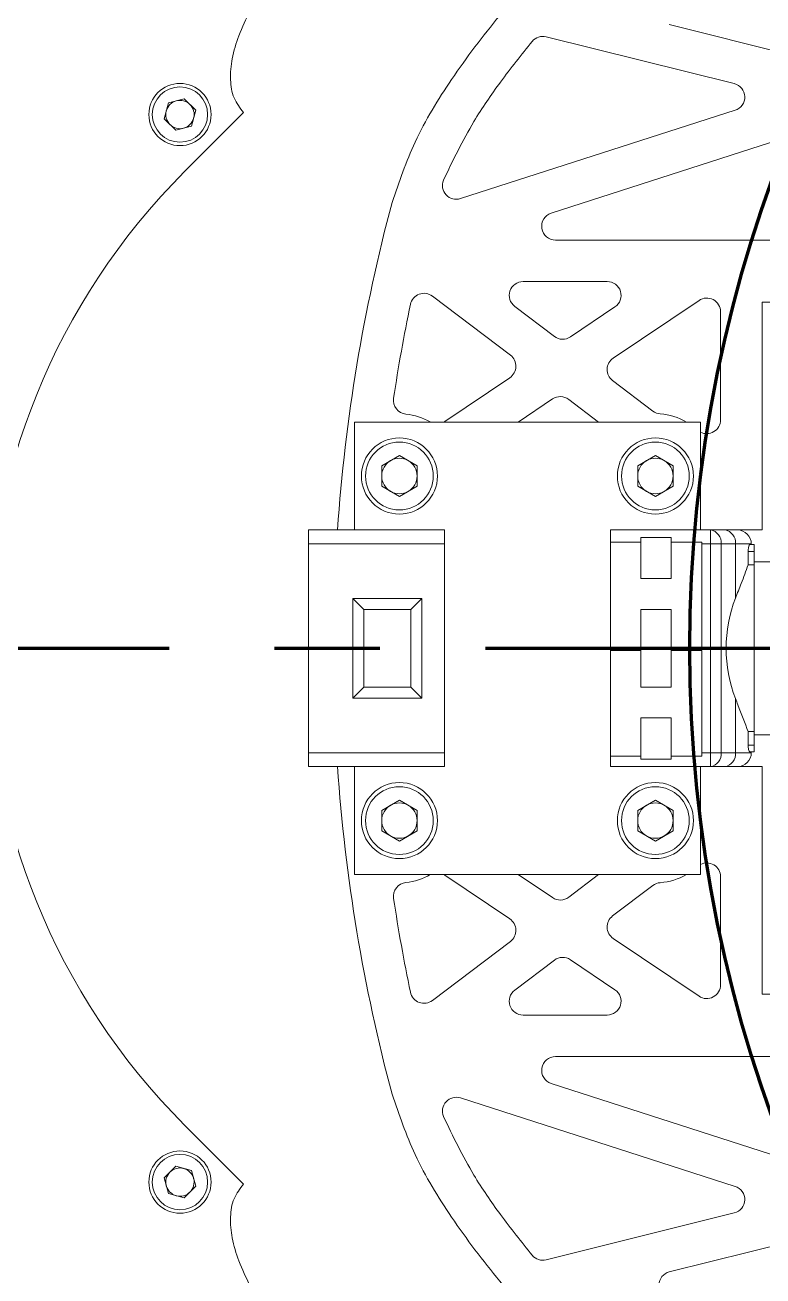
# Model space of a CAD drawing. Header units: millimetres. Extents: x 293 to 902, y 110 to 719.
# Drawn here: x 645.8 to 699.1, y 369.3 to 459.7 of the extents above; entities that cross this region are included whole.
import ezdxf

# ---------------------------------------------------------------- set-up
doc = ezdxf.new("R2010")
doc.units = ezdxf.units.MM
doc.linetypes.add('CENTERX2', pattern=[20.32, 12.7, -2.54, 2.54, -2.54])

msp = doc.modelspace()

# ---------------------------------------------------------------- linework, layer by layer
at = {"color": 7, "linetype": 'Continuous', "lineweight": 15}
for p, q in [((692.355, 459.686), (705.791, 456.336)), ((683.461, 458.812), (697.053, 455.423)), ((655.85, 452.888), (656.156, 454.028)), ((656.156, 454.028), (657.297, 454.334)), ((658.131, 453.499), (657.297, 454.334)), ((655.85, 452.888), (656.685, 452.053)), ((657.344, 449.092), (661.587, 453.335)), ((657.826, 452.358), (658.131, 453.499)), ((677.264, 447.114), (697.117, 453.5)), ((657.826, 452.358), (656.685, 452.053)), ((683.824, 446.073), (703.012, 452.245)), ((701.025, 444.121), (684.13, 444.121)), ((687.871, 441.121), (681.788, 441.121)), ((680.87, 435.797), (675.231, 440.07)), ((688.304, 435.59), (694.501, 439.763)), ((703.521, 439.621), (699.06, 439.621)), ((699.06, 439.621), (699.06, 423.171)), ((684.046, 437.155), (681.184, 439.324)), ((685.209, 437.123), (688.429, 439.291)), ((696.06, 431.13), (696.06, 438.933)), ((676.138, 431.015), (680.825, 434.171)), ((691.171, 431.757), (688.259, 433.963)), ((681.443, 430.971), (683.92, 432.638)), ((687.241, 430.971), (685.083, 432.606)), ((669.599, 430.971), (669.599, 423.171)), ((669.599, 430.971), (694.599, 430.971)), ((676.065, 430.971), (676.138, 431.015)), ((694.599, 430.971), (694.599, 423.171)), ((672.849, 428.549), (671.569, 427.81)), ((672.849, 428.549), (674.129, 427.81)), ((691.349, 428.549), (690.069, 427.81)), ((691.349, 428.549), (692.629, 427.81)), ((671.569, 427.81), (671.569, 426.332)), ((674.129, 426.332), (674.129, 427.81)), ((690.069, 427.81), (690.069, 426.332)), ((692.629, 426.332), (692.629, 427.81)), ((672.849, 425.593), (671.569, 426.332)), ((674.129, 426.332), (672.849, 425.593)), ((691.349, 425.593), (690.069, 426.332)), ((692.629, 426.332), (691.349, 425.593)), ((666.279, 423.171), (669.599, 423.171)), ((669.599, 423.171), (676.099, 423.171)), ((676.099, 423.171), (676.099, 406.071)), ((688.099, 406.071), (688.099, 423.171)), ((688.099, 423.171), (694.599, 423.171)), ((694.599, 423.171), (695.328, 423.171)), ((695.328, 423.171), (696.362, 423.171)), ((697.279, 423.171), (699.06, 423.171)), ((666.279, 422.171), (666.279, 407.071)), ((688.099, 422.288), (690.299, 422.288)), ((690.299, 422.636), (692.499, 422.636)), ((690.299, 419.656), (690.299, 422.636)), ((690.299, 419.656), (690.299, 422.288)), ((692.499, 419.656), (692.499, 422.636)), ((694.699, 422.288), (692.499, 422.288)), ((692.499, 422.288), (692.499, 419.656)), ((694.699, 422.288), (694.699, 414.666)), ((695.328, 407.071), (695.328, 422.171)), ((696.099, 422.171), (696.099, 407.071)), ((697.132, 422.171), (696.099, 422.171)), ((697.132, 418.249), (697.132, 422.171)), ((698.279, 422.171), (698.279, 422.111)), ((698.049, 420.641), (698.049, 421.611)), ((698.049, 421.611), (698.479, 421.611)), ((698.178, 422.111), (698.479, 422.111)), ((698.479, 421.611), (698.479, 420.641)), ((698.049, 420.641), (698.479, 420.641)), ((700.479, 420.871), (698.479, 420.871)), ((692.499, 419.656), (690.299, 419.656)), ((669.479, 418.221), (669.479, 411.021)), ((670.279, 417.421), (669.479, 418.221)), ((669.479, 418.221), (674.479, 418.221)), ((673.679, 417.421), (674.479, 418.221)), ((674.479, 418.221), (674.479, 411.021)), ((670.279, 417.421), (670.279, 411.821)), ((673.679, 417.421), (670.279, 417.421)), ((673.679, 411.821), (673.679, 417.421)), ((690.299, 414.666), (690.299, 417.421)), ((692.499, 417.421), (690.299, 417.421)), ((690.299, 411.821), (690.299, 417.421)), ((692.499, 417.421), (692.499, 414.666)), ((692.499, 411.821), (692.499, 417.421)), ((688.099, 414.666), (690.299, 414.666)), ((688.099, 414.453), (690.299, 414.453)), ((690.299, 411.821), (690.299, 414.453)), ((694.699, 414.666), (692.499, 414.666)), ((694.699, 414.453), (692.499, 414.453)), ((692.499, 414.453), (692.499, 411.821)), ((694.699, 414.453), (694.699, 406.831)), ((670.279, 411.821), (669.479, 411.021)), ((670.279, 411.821), (673.679, 411.821)), ((673.679, 411.821), (674.479, 411.021)), ((692.499, 411.821), (690.299, 411.821)), ((669.479, 411.021), (674.479, 411.021)), ((697.132, 407.071), (697.132, 410.992)), ((692.499, 409.586), (690.299, 409.586)), ((690.299, 406.831), (690.299, 409.586)), ((690.299, 406.606), (690.299, 409.586)), ((692.499, 409.586), (692.499, 406.831)), ((692.499, 406.606), (692.499, 409.586)), ((698.049, 408.6), (698.479, 408.6)), ((698.049, 407.631), (698.049, 408.6)), ((698.479, 408.6), (698.479, 407.631)), ((698.479, 408.371), (700.479, 408.371)), ((688.099, 406.831), (690.299, 406.831)), ((694.699, 406.831), (692.499, 406.831)), ((696.099, 407.071), (697.132, 407.071)), ((698.049, 407.631), (698.479, 407.631)), ((698.178, 407.131), (698.479, 407.131)), ((698.279, 407.131), (698.279, 407.071)), ((669.599, 406.071), (666.279, 406.071)), ((669.599, 398.271), (669.599, 406.071)), ((669.599, 406.071), (676.099, 406.071)), ((688.099, 406.071), (694.599, 406.071)), ((690.299, 406.606), (692.499, 406.606)), ((694.599, 398.271), (694.599, 406.071)), ((695.328, 406.071), (694.599, 406.071)), ((696.362, 406.071), (695.328, 406.071)), ((699.06, 406.071), (697.279, 406.071)), ((699.06, 406.071), (699.06, 389.621)), ((672.849, 403.649), (671.569, 402.91)), ((672.849, 403.649), (674.129, 402.91)), ((691.349, 403.649), (690.069, 402.91)), ((691.349, 403.649), (692.629, 402.91)), ((671.569, 402.91), (671.569, 401.432)), ((674.129, 401.432), (674.129, 402.91)), ((690.069, 402.91), (690.069, 401.432)), ((692.629, 401.432), (692.629, 402.91)), ((672.849, 400.693), (671.569, 401.432)), ((674.129, 401.432), (672.849, 400.693)), ((691.349, 400.693), (690.069, 401.432)), ((692.629, 401.432), (691.349, 400.693)), ((669.599, 398.271), (694.599, 398.271)), ((676.065, 398.271), (676.138, 398.226)), ((676.138, 398.226), (680.825, 395.07)), ((681.443, 398.271), (683.92, 396.603)), ((687.241, 398.271), (685.083, 396.635)), ((696.06, 398.111), (696.06, 390.308)), ((691.171, 397.484), (688.259, 395.278)), ((680.87, 393.444), (675.231, 389.171)), ((688.304, 393.651), (694.501, 389.478)), ((684.046, 392.086), (681.184, 389.918)), ((685.209, 392.119), (688.429, 389.95)), ((703.521, 389.621), (699.06, 389.621)), ((687.871, 388.121), (681.788, 388.121)), ((701.025, 385.121), (684.13, 385.121)), ((683.824, 383.169), (703.012, 376.996)), ((677.264, 382.127), (697.117, 375.741)), ((661.587, 375.907), (657.344, 380.149)), ((656.685, 377.188), (655.85, 376.354)), ((656.685, 377.188), (657.826, 376.883)), ((656.156, 375.213), (655.85, 376.354)), ((657.826, 376.883), (658.131, 375.742)), ((656.156, 375.213), (657.297, 374.907)), ((657.297, 374.907), (658.131, 375.742)), ((683.461, 370.43), (697.053, 373.819)), ((692.355, 369.555), (705.791, 372.905))]:
    msp.add_line(p, q, dxfattribs=at)
at = {"color": 8, "linetype": 'Continuous', "lineweight": 15}
for p, q in [((676.099, 422.171), (666.279, 422.171)), ((695.328, 422.171), (694.699, 422.171)), ((666.279, 407.071), (676.099, 407.071)), ((694.699, 407.071), (695.328, 407.071))]:
    msp.add_line(p, q, dxfattribs=at)
at = {"color": 20, "linetype": 'CENTERX2', "lineweight": 158, "ltscale": 3}
msp.add_line((435.224, 414.635), (759.559, 414.635), dxfattribs=at)
at = {"color": 7, "linetype": 'Continuous', "lineweight": 15, "flags": 128}
for points in [[(666.279, 422.171), (666.279, 422.366), (666.279, 422.553), (666.279, 422.726), (666.279, 422.878), (666.279, 423.002), (666.279, 423.094), (666.279, 423.151), (666.279, 423.171)], [(695.328, 422.171), (695.328, 422.366), (695.328, 422.553), (695.328, 422.726), (695.328, 422.878), (695.328, 423.002), (695.328, 423.094), (695.328, 423.151), (695.328, 423.171)], [(696.362, 423.171), (696.57, 423.171), (696.754, 423.171), (696.912, 423.171), (697.042, 423.171), (697.145, 423.171), (697.219, 423.171), (697.264, 423.171), (697.279, 423.171)], [(696.099, 422.171), (696.024, 422.171), (695.941, 422.171), (695.851, 422.171), (695.754, 422.171), (695.652, 422.171), (695.546, 422.171), (695.438, 422.171), (695.328, 422.171)], [(698.279, 422.171), (698.26, 422.171), (698.204, 422.171), (698.112, 422.171), (697.983, 422.171), (697.82, 422.171), (697.622, 422.171), (697.393, 422.171), (697.132, 422.171)], [(698.479, 422.111), (698.479, 422.101), (698.479, 422.073), (698.479, 422.026), (698.479, 421.964), (698.479, 421.888), (698.479, 421.802), (698.479, 421.708), (698.479, 421.611)], [(698.479, 420.641), (698.479, 419.352), (698.479, 417.88), (698.479, 416.282), (698.479, 414.621), (698.479, 412.959), (698.479, 411.361), (698.479, 409.889), (698.479, 408.6)], [(666.279, 406.071), (666.279, 406.09), (666.279, 406.147), (666.279, 406.239), (666.279, 406.363), (666.279, 406.515), (666.279, 406.688), (666.279, 406.876), (666.279, 407.071)], [(696.099, 407.071), (696.024, 407.071), (695.941, 407.071), (695.851, 407.071), (695.754, 407.071), (695.652, 407.071), (695.546, 407.071), (695.438, 407.071), (695.328, 407.071)], [(695.328, 406.071), (695.328, 406.09), (695.328, 406.147), (695.328, 406.239), (695.328, 406.363), (695.328, 406.515), (695.328, 406.688), (695.328, 406.876), (695.328, 407.071)], [(697.132, 407.071), (697.393, 407.071), (697.622, 407.071), (697.82, 407.071), (697.983, 407.071), (698.112, 407.071), (698.204, 407.071), (698.26, 407.071), (698.279, 407.071)], [(698.479, 407.631), (698.479, 407.533), (698.479, 407.439), (698.479, 407.353), (698.479, 407.277), (698.479, 407.215), (698.479, 407.169), (698.479, 407.14), (698.479, 407.131)], [(697.279, 406.071), (697.264, 406.071), (697.219, 406.071), (697.145, 406.071), (697.042, 406.071), (696.912, 406.071), (696.754, 406.071), (696.57, 406.071), (696.362, 406.071)]]:
    msp.add_lwpolyline(points, dxfattribs=at)
at = {"color": 4, "lineweight": 100}
msp.add_circle((792.579, 414.621), 98.75, dxfattribs=at)
at = {"color": 7, "linetype": 'Continuous', "lineweight": 15}
for centre, radius in [((656.991, 453.193), 2.25), ((656.991, 453.193), 2), ((672.849, 427.071), 2.75), ((672.849, 427.071), 2.45), ((691.349, 427.071), 2.75), ((691.349, 427.071), 2.45), ((672.849, 402.171), 2.75), ((672.849, 402.171), 2.45), ((691.349, 402.171), 2.75), ((691.349, 402.171), 2.45), ((656.991, 376.048), 2.25), ((656.991, 376.048), 2)]:
    msp.add_circle(centre, radius, dxfattribs=at)
for centre, radius, start, end in [((683.219, 457.841), 1, 75.9996, 140.29393), ((696.811, 454.452), 1, 287.83235, 75.9996), ((656.991, 453.193), 1.023, 105, 165), ((656.991, 453.193), 1.023, 45, 105), ((656.991, 453.193), 1.023, 345, 45), ((656.991, 453.193), 1.023, 165, 225), ((656.991, 453.193), 1.023, 285, 345), ((656.991, 453.193), 1.023, 225, 285), ((691.816, 414.621), 48.75, 135, 225), ((676.958, 448.066), 1, 157.61093, 287.83235), ((792.579, 414.621), 124.5, 165, 176.06213), ((684.13, 445.121), 1, 107.83235, 270), ((674.627, 439.273), 1, 52.84933, 168.19478), ((681.788, 440.121), 1, 90, 232.84933), ((687.871, 440.121), 1, 303.95337, 90), ((792.579, 414.621), 121.5, 168.19478, 171.44742), ((695.06, 438.933), 1, 0, 123.95337), ((684.65, 437.952), 1, 232.84933, 303.95337), ((680.267, 435), 1, 303.95337, 52.84933), ((688.862, 434.761), 1, 123.95337, 232.84933), ((673.419, 432.541), 1, 171.44742, 264.05158), ((684.479, 431.809), 1, 52.84933, 123.95337), ((672.849, 427.071), 4.5, 60.22817, 84.05158), ((691.775, 432.554), 1, 232.84933, 265.55876), ((691.349, 427.071), 4.5, 60.07357, 85.55876), ((695.06, 431.13), 1, 242.53432, 0), ((672.849, 427.071), 1.28, 120, 180), ((672.849, 427.071), 1.28, 60, 120), ((672.849, 427.071), 1.28, 0, 60), ((691.349, 427.071), 1.28, 120, 180), ((691.349, 427.071), 1.28, 60, 120), ((691.349, 427.071), 1.28, 0, 60), ((672.849, 427.071), 1.28, 180, 240), ((672.849, 427.071), 1.28, 300, 0), ((691.349, 427.071), 1.28, 180, 240), ((691.349, 427.071), 1.28, 300, 0), ((672.849, 427.071), 1.28, 240, 300), ((691.349, 427.071), 1.28, 240, 300), ((695.196, 422.272), 0.908, 353.58272, 81.66324), ((696.23, 422.272), 0.908, 353.5834, 81.66248), ((697.279, 422.171), 1, 360, 90), ((695.196, 406.969), 0.908, 278.33676, 6.41728), ((696.23, 406.969), 0.908, 278.33752, 6.4166), ((697.279, 407.071), 1, 270, 360), ((792.579, 414.621), 124.5, 183.93787, 195), ((672.849, 402.171), 1.28, 120, 180), ((672.849, 402.171), 1.28, 60, 120), ((672.849, 402.171), 1.28, 0, 60), ((691.349, 402.171), 1.28, 120, 180), ((691.349, 402.171), 1.28, 60, 120), ((691.349, 402.171), 1.28, 0, 60), ((672.849, 402.171), 1.28, 180, 240), ((672.849, 402.171), 1.28, 300, 0), ((691.349, 402.171), 1.28, 180, 240), ((691.349, 402.171), 1.28, 300, 0), ((672.849, 402.171), 1.28, 240, 300), ((691.349, 402.171), 1.28, 240, 300), ((695.06, 398.111), 1, 0, 117.46568), ((672.849, 402.171), 4.5, 275.94842, 299.77183), ((691.349, 402.171), 4.5, 274.44124, 299.92643), ((673.419, 396.7), 1, 95.94842, 188.55258), ((691.775, 396.687), 1, 94.44124, 127.15067), ((792.579, 414.621), 121.5, 188.55258, 191.80522), ((684.479, 397.432), 1, 236.04663, 307.15067), ((680.267, 394.241), 1, 307.15067, 56.04663), ((688.862, 394.481), 1, 127.15067, 236.04663), ((684.65, 391.289), 1, 56.04663, 127.15067), ((674.627, 389.968), 1, 191.80522, 307.15067), ((681.788, 389.121), 1, 127.15067, 270), ((687.871, 389.121), 1, 270, 56.04663), ((695.06, 390.308), 1, 236.04663, 0), ((684.13, 384.121), 1, 90, 252.16765), ((676.958, 381.175), 1, 72.16765, 202.38907), ((656.991, 376.048), 1.023, 75, 135), ((656.991, 376.048), 1.023, 15, 75), ((656.991, 376.048), 1.023, 135, 195), ((656.991, 376.048), 1.022, 315, 15), ((656.991, 376.048), 1.023, 195, 255), ((656.991, 376.048), 1.022, 255, 315), ((696.811, 374.789), 1, 284.0004, 72.16765), ((683.219, 371.4), 1, 219.70607, 284.0004), ((692.597, 368.585), 1, 104.0004, 250.40824)]:
    msp.add_arc(centre, radius, start, end, dxfattribs=at)
msp.add_ellipse((703.487, 414.621), major_axis=(0, 8.5), ratio=0.826667, start_param=1.129762, end_param=2.011831, dxfattribs=at)
for points, knots in [([(740.079, 505.553), (737.733, 504.181), (732.829, 501.312), (725.337, 496.674), (717.529, 491.608), (709.648, 486.189), (701.925, 480.508), (695.086, 475.046), (689.228, 469.91), (684.387, 465.212), (680.148, 460.545), (676.657, 455.935), (673.899, 451.449), (672.827, 448.32), (672.321, 446.844)], [0, 0, 0, 0, 0.089484, 0.18707, 0.290094, 0.395921, 0.501963, 0.605703, 0.684032, 0.75837, 0.827741, 0.891359, 0.948752, 1, 1, 1, 1]), ([(677.851, 469.598), (677.559, 469.813), (676.933, 470.275), (675.66, 470.451), (674.226, 470.353), (671.985, 469.787), (669.038, 468.364), (665.765, 465.781), (663.064, 462.555), (661.431, 459.61), (660.735, 457.301), (660.585, 455.775), (660.793, 454.37), (661.328, 453.672), (661.587, 453.335)], [0, 0, 0, 0, 0.038895, 0.083363, 0.135463, 0.195196, 0.333312, 0.487853, 0.645029, 0.788137, 0.850592, 0.905755, 0.954398, 1, 1, 1, 1]), ([(682.45, 458.48), (681.673, 457.51), (680.178, 455.644), (677.914, 452.355), (676.724, 449.883), (676.033, 448.447)], [0, 0, 0, 0, 0.3123038, 0.6003413, 1, 1, 1, 1]), ([(698.049, 421.611), (698.05, 421.665), (698.054, 421.774), (698.078, 421.92), (698.112, 422.034), (698.148, 422.1), (698.169, 422.107), (698.178, 422.111)], [0, 0, 0, 0, 0.204824, 0.409469, 0.618963, 0.836812, 1, 1, 1, 1]), ([(697.132, 418.249), (697.277, 418.606), (697.626, 419.468), (697.893, 420.208), (698.049, 420.641)], [0, 0, 0, 0, 0.414444, 1, 1, 1, 1]), ([(698.049, 408.6), (697.818, 409.219), (697.538, 409.972), (697.193, 410.839), (697.132, 410.992)], [0, 0, 0, 0, 0.8235759, 1, 1, 1, 1]), ([(698.178, 407.131), (698.165, 407.136), (698.141, 407.148), (698.101, 407.238), (698.068, 407.37), (698.051, 407.51), (698.049, 407.599), (698.049, 407.631)], [0, 0, 0, 0, 0.221333, 0.442618, 0.66427, 0.880146, 1, 1, 1, 1]), ([(740.079, 323.688), (737.733, 325.06), (732.829, 327.929), (725.337, 332.568), (717.529, 337.633), (709.648, 343.052), (701.925, 348.733), (695.086, 354.196), (689.228, 359.331), (684.387, 364.029), (680.148, 368.696), (676.657, 373.306), (673.899, 377.792), (672.827, 380.921), (672.321, 382.398)], [0, 0, 0, 0, 0.089484, 0.18707, 0.290094, 0.395921, 0.501963, 0.605703, 0.684032, 0.75837, 0.827741, 0.891359, 0.948752, 1, 1, 1, 1]), ([(682.45, 370.761), (681.673, 371.732), (680.178, 373.597), (677.914, 376.886), (676.724, 379.358), (676.033, 380.795)], [0, 0, 0, 0, 0.3123038, 0.6003413, 1, 1, 1, 1]), ([(677.851, 359.643), (677.559, 359.428), (676.933, 358.966), (675.66, 358.79), (674.226, 358.888), (671.985, 359.454), (669.038, 360.878), (665.765, 363.46), (663.064, 366.686), (661.431, 369.631), (660.735, 371.941), (660.585, 373.466), (660.793, 374.871), (661.328, 375.569), (661.587, 375.907)], [0, 0, 0, 0, 0.038895, 0.083363, 0.135463, 0.195196, 0.333312, 0.487853, 0.645029, 0.788137, 0.850592, 0.905755, 0.954398, 1, 1, 1, 1])]:
    msp.add_open_spline(points, degree=3, knots=knots, dxfattribs=at)

doc.saveas('drawing.dxf')
